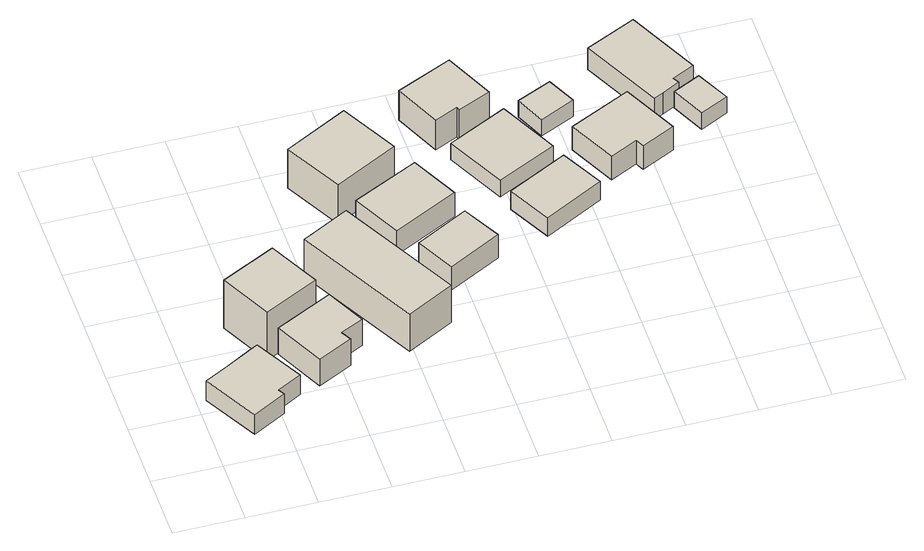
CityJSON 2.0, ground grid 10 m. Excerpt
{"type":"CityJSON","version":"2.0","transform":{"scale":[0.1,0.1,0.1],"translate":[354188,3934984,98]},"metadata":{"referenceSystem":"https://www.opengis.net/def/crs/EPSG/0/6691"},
"CityObjects":{
"building1":{"type":"Building","attributes":{"usage":"411","measuredHeight":4.8,"storeysAboveGround":2,"BuildingIDAttribute.prefecture":"14","BuildingIDAttribute.city":"14152","BuildingDetailAttribute.totalFloorArea":134.88,"BuildingDetailAttribute.buildingFootprintArea":67.44,"BuildingDetailAttribute.buildingStructureType":"601","BuildingDetailAttribute.buildingStructureOrgType":"1","BuildingDetailAttribute.orgUsage":"10","BuildingDetailAttribute.surveyYear":2015},"geometry":[{"type":"Solid","lod":"1","boundaries":[[[[0,1,2,3,4,5,6,7]],[[6,8,9,7]],[[5,10,8,6]],[[4,11,10,5]],[[3,12,11,4]],[[2,13,12,3]],[[1,14,13,2]],[[0,15,14,1]],[[7,9,15,0]],[[8,10,11,12,13,14,15,9]]]]}]},
"building2":{"type":"Building","attributes":{"usage":"411","measuredHeight":9.8,"storeysAboveGround":2,"BuildingIDAttribute.prefecture":"14","BuildingIDAttribute.city":"14152","BuildingDetailAttribute.totalFloorArea":120.3,"BuildingDetailAttribute.buildingFootprintArea":60.15,"BuildingDetailAttribute.buildingStructureType":"601","BuildingDetailAttribute.buildingStructureOrgType":"1","BuildingDetailAttribute.orgUsage":"10","BuildingDetailAttribute.surveyYear":2015},"geometry":[{"type":"Solid","lod":"1","boundaries":[[[[16,17,18,19]],[[18,20,21,19]],[[17,22,20,18]],[[16,23,22,17]],[[19,21,23,16]],[[20,22,23,21]]]]}]},
"building3":{"type":"Building","attributes":{"usage":"411","measuredHeight":8.6,"storeysAboveGround":2,"BuildingIDAttribute.prefecture":"14","BuildingIDAttribute.city":"14152","BuildingDetailAttribute.totalFloorArea":122.29,"BuildingDetailAttribute.buildingFootprintArea":61.15,"BuildingDetailAttribute.buildingStructureType":"601","BuildingDetailAttribute.buildingStructureOrgType":"1","BuildingDetailAttribute.orgUsage":"10","BuildingDetailAttribute.surveyYear":2015},"geometry":[{"type":"Solid","lod":"1","boundaries":[[[[24,25,26,27,28,29]],[[28,30,31,29]],[[27,32,30,28]],[[26,33,32,27]],[[25,34,33,26]],[[24,35,34,25]],[[29,31,35,24]],[[30,32,33,34,35,31]]]]}]},
"building4":{"type":"Building","attributes":{"usage":"413","measuredHeight":9.3,"storeysAboveGround":1,"BuildingIDAttribute.prefecture":"14","BuildingIDAttribute.city":"14152","BuildingDetailAttribute.totalFloorArea":151.42,"BuildingDetailAttribute.buildingFootprintArea":151.42,"BuildingDetailAttribute.buildingStructureType":"601","BuildingDetailAttribute.buildingStructureOrgType":"1","BuildingDetailAttribute.orgUsage":"30","BuildingDetailAttribute.surveyYear":2015},"geometry":[{"type":"Solid","lod":"1","boundaries":[[[[36,37,38,39]],[[38,40,41,39]],[[37,42,40,38]],[[36,43,42,37]],[[39,41,43,36]],[[40,42,43,41]]]]}]},
"building5":{"type":"Building","attributes":{"usage":"411","measuredHeight":8.1,"storeysAboveGround":2,"BuildingIDAttribute.prefecture":"14","BuildingIDAttribute.city":"14152","BuildingDetailAttribute.totalFloorArea":163.21,"BuildingDetailAttribute.buildingFootprintArea":81.6,"BuildingDetailAttribute.buildingStructureType":"601","BuildingDetailAttribute.buildingStructureOrgType":"1","BuildingDetailAttribute.orgUsage":"10","BuildingDetailAttribute.surveyYear":2015},"geometry":[{"type":"Solid","lod":"1","boundaries":[[[[44,45,46,47]],[[46,48,49,47]],[[45,50,48,46]],[[44,51,50,45]],[[47,49,51,44]],[[48,50,51,49]]]]}]},
"building6":{"type":"Building","attributes":{"usage":"411","measuredHeight":5.4,"storeysAboveGround":2,"BuildingIDAttribute.prefecture":"14","BuildingIDAttribute.city":"14152","BuildingDetailAttribute.totalFloorArea":136.29,"BuildingDetailAttribute.buildingFootprintArea":68.15,"BuildingDetailAttribute.buildingStructureType":"601","BuildingDetailAttribute.buildingStructureOrgType":"1","BuildingDetailAttribute.orgUsage":"10","BuildingDetailAttribute.surveyYear":2015},"geometry":[{"type":"Solid","lod":"1","boundaries":[[[[52,53,54,55]],[[54,56,57,55]],[[53,58,56,54]],[[52,59,58,53]],[[55,57,59,52]],[[56,58,59,57]]]]}]},
"building7":{"type":"Building","attributes":{"usage":"411","measuredHeight":5.1,"storeysAboveGround":2,"BuildingIDAttribute.prefecture":"14","BuildingIDAttribute.city":"14152","BuildingDetailAttribute.totalFloorArea":88.31,"BuildingDetailAttribute.buildingFootprintArea":44.16,"BuildingDetailAttribute.buildingStructureType":"601","BuildingDetailAttribute.buildingStructureOrgType":"1","BuildingDetailAttribute.orgUsage":"10","BuildingDetailAttribute.surveyYear":2015},"geometry":[{"type":"Solid","lod":"1","boundaries":[[[[60,61,62,63]],[[62,64,65,63]],[[61,66,64,62]],[[60,67,66,61]],[[63,65,67,60]],[[64,66,67,65]]]]}]},
"building8":{"type":"Building","attributes":{"usage":"411","measuredHeight":7,"storeysAboveGround":2,"BuildingIDAttribute.prefecture":"14","BuildingIDAttribute.city":"14152","BuildingDetailAttribute.totalFloorArea":112.17,"BuildingDetailAttribute.buildingFootprintArea":56.09,"BuildingDetailAttribute.buildingStructureType":"601","BuildingDetailAttribute.buildingStructureOrgType":"1","BuildingDetailAttribute.orgUsage":"10","BuildingDetailAttribute.surveyYear":2015},"geometry":[{"type":"Solid","lod":"1","boundaries":[[[[68,69,70,71,72,73]],[[72,74,75,73]],[[71,76,74,72]],[[70,77,76,71]],[[69,78,77,70]],[[68,79,78,69]],[[73,75,79,68]],[[74,76,77,78,79,75]]]]}]},
"building9":{"type":"Building","attributes":{"usage":"411","storeysAboveGround":2,"BuildingIDAttribute.prefecture":"14","BuildingIDAttribute.city":"14152","BuildingDetailAttribute.totalFloorArea":151.06,"BuildingDetailAttribute.buildingFootprintArea":75.53,"BuildingDetailAttribute.buildingStructureType":"601","BuildingDetailAttribute.buildingStructureOrgType":"1","BuildingDetailAttribute.orgUsage":"10","BuildingDetailAttribute.surveyYear":2015},"geometry":[{"type":"Solid","lod":"1","boundaries":[[[[80,81,82,83]],[[82,84,85,83]],[[81,86,84,82]],[[80,87,86,81]],[[83,85,87,80]],[[84,86,87,85]]]]}]},
"building10":{"type":"Building","attributes":{"usage":"411","measuredHeight":4.4,"storeysAboveGround":2,"BuildingIDAttribute.prefecture":"14","BuildingIDAttribute.city":"14152","BuildingDetailAttribute.totalFloorArea":111.32,"BuildingDetailAttribute.buildingFootprintArea":55.66,"BuildingDetailAttribute.buildingStructureType":"601","BuildingDetailAttribute.buildingStructureOrgType":"1","BuildingDetailAttribute.orgUsage":"10","BuildingDetailAttribute.surveyYear":2015},"geometry":[{"type":"Solid","lod":"1","boundaries":[[[[88,89,90,91]],[[90,92,93,91]],[[89,94,92,90]],[[88,95,94,89]],[[91,93,95,88]],[[92,94,95,93]]]]}]},
"building11":{"type":"Building","attributes":{"usage":"411","storeysAboveGround":1,"BuildingIDAttribute.prefecture":"14","BuildingIDAttribute.city":"14152","BuildingDetailAttribute.totalFloorArea":25.45,"BuildingDetailAttribute.buildingFootprintArea":25.45,"BuildingDetailAttribute.buildingStructureType":"601","BuildingDetailAttribute.buildingStructureOrgType":"1","BuildingDetailAttribute.orgUsage":"10","BuildingDetailAttribute.surveyYear":2015},"geometry":[{"type":"Solid","lod":"1","boundaries":[[[[96,97,98,99]],[[98,100,101,99]],[[97,102,100,98]],[[96,103,102,97]],[[99,101,103,96]],[[100,102,103,101]]]]}]},
"building12":{"type":"Building","attributes":{"usage":"411","measuredHeight":5.9,"storeysAboveGround":2,"BuildingIDAttribute.prefecture":"14","BuildingIDAttribute.city":"14152","BuildingDetailAttribute.totalFloorArea":134.2,"BuildingDetailAttribute.buildingFootprintArea":67.1,"BuildingDetailAttribute.buildingStructureType":"601","BuildingDetailAttribute.buildingStructureOrgType":"1","BuildingDetailAttribute.orgUsage":"10","BuildingDetailAttribute.surveyYear":2015},"geometry":[{"type":"Solid","lod":"1","boundaries":[[[[104,105,106,107,108,109]],[[108,110,111,109]],[[107,112,110,108]],[[106,113,112,107]],[[105,114,113,106]],[[104,115,114,105]],[[109,111,115,104]],[[110,112,113,114,115,111]]]]}]},
"building13":{"type":"Building","attributes":{"usage":"411","measuredHeight":5.8,"storeysAboveGround":2,"BuildingIDAttribute.prefecture":"14","BuildingIDAttribute.city":"14152","BuildingDetailAttribute.totalFloorArea":164.25,"BuildingDetailAttribute.buildingFootprintArea":82.12,"BuildingDetailAttribute.buildingStructureType":"601","BuildingDetailAttribute.buildingStructureOrgType":"1","BuildingDetailAttribute.orgUsage":"10","BuildingDetailAttribute.surveyYear":2015},"geometry":[{"type":"Solid","lod":"1","boundaries":[[[[116,117,118,119,120,121,122]],[[121,123,124,122]],[[120,125,123,121]],[[119,126,125,120]],[[118,127,126,119]],[[117,128,127,118]],[[116,129,128,117]],[[122,124,129,116]],[[123,125,126,127,128,129,124]]]]}]},
"building14":{"type":"Building","attributes":{"BuildingIDAttribute.prefecture":"14","BuildingIDAttribute.city":"14152","BuildingDetailAttribute.surveyYear":2015},"geometry":[{"type":"Solid","lod":"1","boundaries":[[[[130,131,132,133]],[[132,134,135,133]],[[131,136,134,132]],[[130,137,136,131]],[[133,135,137,130]],[[134,136,137,135]]]]}]}
},
"vertices":[
[35,101,50],[73,122,50],[84,128,50],[122,58,50],[87,39,50],[92,30,50],[44,4,50],[1,83,50],[44,4,86],[1,83,86],[92,30,86],[87,39,86],[122,58,86],[84,128,86],[73,122,86],[35,101,86],
[111,172,8],[74,246,8],[152,285,8],[189,212,8],[152,285,96],[189,212,96],[74,246,96],[111,172,96],
[201,190,39],[229,133,39],[196,117,39],[204,102,39],[154,77,39],[119,149,39],[154,77,87],[119,149,87],[204,102,87],[196,117,87],[229,133,87],[201,190,87],
[270,344,8],[362,171,8],[294,135,8],[202,308,8],[294,135,76],[202,308,76],[362,171,76],[270,344,76],
[270,380,17],[226,463,17],[317,511,17],[361,428,17],[317,511,88],[361,428,88],[226,463,88],[270,380,88],
[379,396,40],[413,327,40],[320,280,40],[285,350,40],[320,280,84],[285,350,84],[413,327,84],[379,396,84],
[370,196,41],[341,251,41],[416,291,41],[445,236,41],[416,291,84],[445,236,84],[341,251,84],[370,196,84],
[506,481,43],[459,460,43],[457,465,43],[424,450,43],[394,517,43],[473,553,43],[394,517,97],[473,553,97],[424,450,97],[457,465,97],[459,460,97],[506,481,97],
[565,386,41],[480,344,41],[438,429,41],[523,471,41],[438,429,71],[523,471,71],[480,344,71],[565,386,71],
[572,362,41],[604,301,41],[519,256,41],[487,318,41],[519,256,75],[487,318,75],[604,301,75],[572,362,75],
[563,431,47],[544,474,47],[593,496,47],[613,454,47],[593,496,77],[613,454,77],[544,474,77],[563,431,77],
[681,437,47],[720,357,47],[672,334,47],[666,346,47],[627,327,47],[594,395,47],[627,327,90],[594,395,90],[666,346,90],[672,334,90],[720,357,90],[681,437,90],
[710,411,54],[654,526,54],[726,560,54],[777,455,54],[745,440,54],[750,431,54],[725,418,54],[750,431,93],[725,418,93],[745,440,93],[777,455,93],[726,560,93],[654,526,93],[710,411,93],
[780,441,57],[804,393,57],[764,373,57],[741,422,57],[764,373,87],[741,422,87],[804,393,87],[780,441,87]
]}
